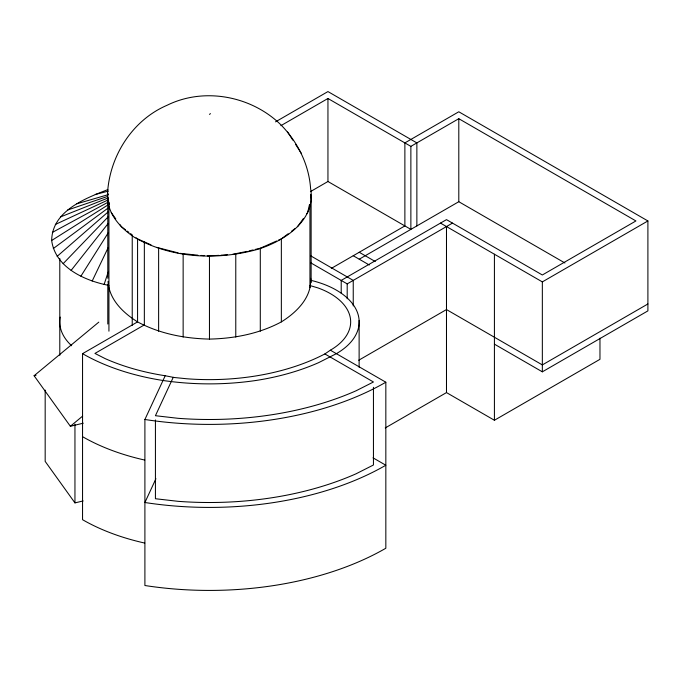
<?xml version="1.0" encoding="UTF-8"?>
<svg xmlns="http://www.w3.org/2000/svg" width="682" height="682" viewBox="0 0 682 682"><rect width="100%" height="100%" fill="white"/><g stroke="black" fill="none" stroke-linecap="round" stroke-linejoin="round"><path stroke-width="1.02" d="M107.441 195.222C108.839 157.244 131.848 120.322 167.15 105.241C204.395 86.878 251.701 96.077 281.035 124.959C297.778 142.129 308.989 164.575 310.608 188.684C316.38 220.559 283.712 241.488 257.242 249.467C216.833 260.567 171.625 258.384 134.678 237.507C119.955 227.728 105.574 212.102 108.02 193.219M108.932 285.417C84.943 280.788 55.344 267.702 51.662 240.507C52.156 211.079 84.807 198.564 107.884 189.587M309.492 204.54L307.667 212.571L306.465 214.233M310.668 278.367C311.853 297.548 296.508 312.458 281.351 321.895C259.254 333.745 234.352 338.536 209.459 339.09C184.566 338.536 159.665 333.745 137.568 321.895C123.024 312.757 109.171 299.56 108.02 281.393M104.082 284.556L108.165 272.135M144.899 419.49L165.206 375.748L174.038 377.478L186.595 378.749A171.89 99.24 0 0 0 324.862 353.941L330.361 350.198L385.833 382.218L385.833 548.243A249.424 144.004 0 0 1 144.899 585.514L144.899 419.49A249.424 144.004 0 0 0 385.833 382.218M173.245 377.325L155.428 415.713L178.011 418.305A240.934 139.102 0 0 0 356.132 390.752L373.446 381.988L324.862 353.941M155.939 478.721L144.899 502.506A249.424 144.004 0 0 0 385.833 465.235L373.011 457.827M92.181 281.027L108.046 247.898M80.894 276.193L108.097 233.031M297.505 226.731L303.481 218.402M71.133 270.37L107.969 223.73M63.136 263.695L108.088 216.927M57.126 256.364L108.097 211.94M83.272 423.19L70.365 426.276L34.1 375.731L98.813 322.126M70.365 426.276L82.65 416.097M278.478 240.158L281.351 238.888L288.154 233.764M291.555 231.207L294.956 228.649M53.273 248.563L107.765 208.291M209.459 114.363L210.474 113.655M51.662 240.507L108.037 204.907M275.511 121.848L327.948 91.576L416.864 142.905L416.864 225.921M280.89 125.667L327.948 98.489L410.871 146.366L458.798 118.694L635.922 220.951L542.343 274.982L446.488 219.638L341.205 280.421L341.205 293.192M310.421 191.633L327.948 181.506L410.871 229.382L410.871 146.366M144.737 543.068A179.485 103.621 0 0 1 82.548 519.693L82.548 353.668L137.568 321.895L137.568 238.888L136.042 237.737M331.299 268.401L404.878 225.921L404.878 142.905L458.798 111.78L647.9 220.951L647.9 310.881L542.343 371.826L494.416 344.154M359.235 259.194L458.798 201.71L564.918 262.979M310.864 262.902L347.198 283.882L452.481 223.099M358.723 360.241L446.488 309.568L542.343 364.913L647.9 303.967M440.495 223.099L542.343 281.896L647.9 220.951M385.236 427.946L446.488 392.585L494.416 420.257L599.972 359.312L599.972 338.17M52.352 232.409L108.54 201.983M55.319 224.48L107.918 200.039M255.187 249.433L260.294 248.214L276.568 241.002M60.485 216.936L107.918 198.061M67.706 209.979L107.628 196.425M76.751 203.824L108.438 194.592M95.25 194.464L108.464 191.096M232.613 254.318L247.012 251.394M249.058 250.899L253.141 249.927M34.1 375.731L36.061 375.262M45.174 390.087L45.174 461.39L74.952 502.898L83.161 500.938M207.354 255.921L218.931 255.358M221.036 255.196L227.353 254.718M180.082 253.346L197.882 255.196M201.037 255.435L204.199 255.682M156.724 247.37L178.036 252.86M309.952 285.545L317.948 287.915A69.317 40.016 0 0 1 330.361 350.198M137.568 238.888L151.012 244.838M359.235 252.272L375.271 261.53M353.242 255.733L369.277 264.991M310.523 255.733L353.242 280.396L353.242 305.937M125.573 229.86L121.413 226.731L119.717 224.369M127.236 231.113L128.898 232.366M130.56 233.619L132.231 234.864L132.231 325.331M111.251 212.571L115.77 218.862M295.638 144.473L301.393 153.45M287.591 131.984L292.808 140.125M310.668 195.35L311.128 197.379L311.128 282.519M108.702 201.395L107.79 197.379L107.79 278.265M109.401 204.438L108.932 202.401L108.932 331.179M310.634 194.344L311.478 199.536M542.343 281.896L542.343 371.826M494.416 254.224L494.416 420.257M458.798 118.694L458.798 201.71M446.488 226.56L446.488 392.585M373.446 387.308L373.446 464.996L356.132 473.76A240.934 139.102 0 0 1 178.011 501.321L155.428 498.73L155.428 419.967M359.124 320.429L359.124 367.257M347.198 283.882L347.198 298.784M327.948 98.489L327.948 181.506M309.952 204.66L309.952 287.668M281.351 238.888L281.351 321.895M260.294 248.214L260.294 331.23M235.776 254.079L235.776 337.087M209.459 256.074L209.459 339.09M183.143 254.079L183.143 337.087M158.625 248.214L158.625 331.23M144.345 241.888L144.345 324.905L94.934 353.429L105.369 358.715A170.994 98.719 0 0 0 165.206 375.748M107.79 284.65L107.79 324.027M74.952 424.144L74.952 502.898M59.794 258.452L59.794 355.296M144.737 460.06A179.485 103.621 0 0 1 82.548 436.676M71.636 345.757A77.816 44.927 0 0 1 60.204 317.079M311.128 280.396A77.816 44.927 0 0 1 336.371 353.668L318.724 362.602A179.485 103.621 0 0 1 255.912 380.488C225.137 385.006 193.782 385.006 163.007 380.488A179.485 103.621 0 0 1 82.548 353.668"/></g></svg>
